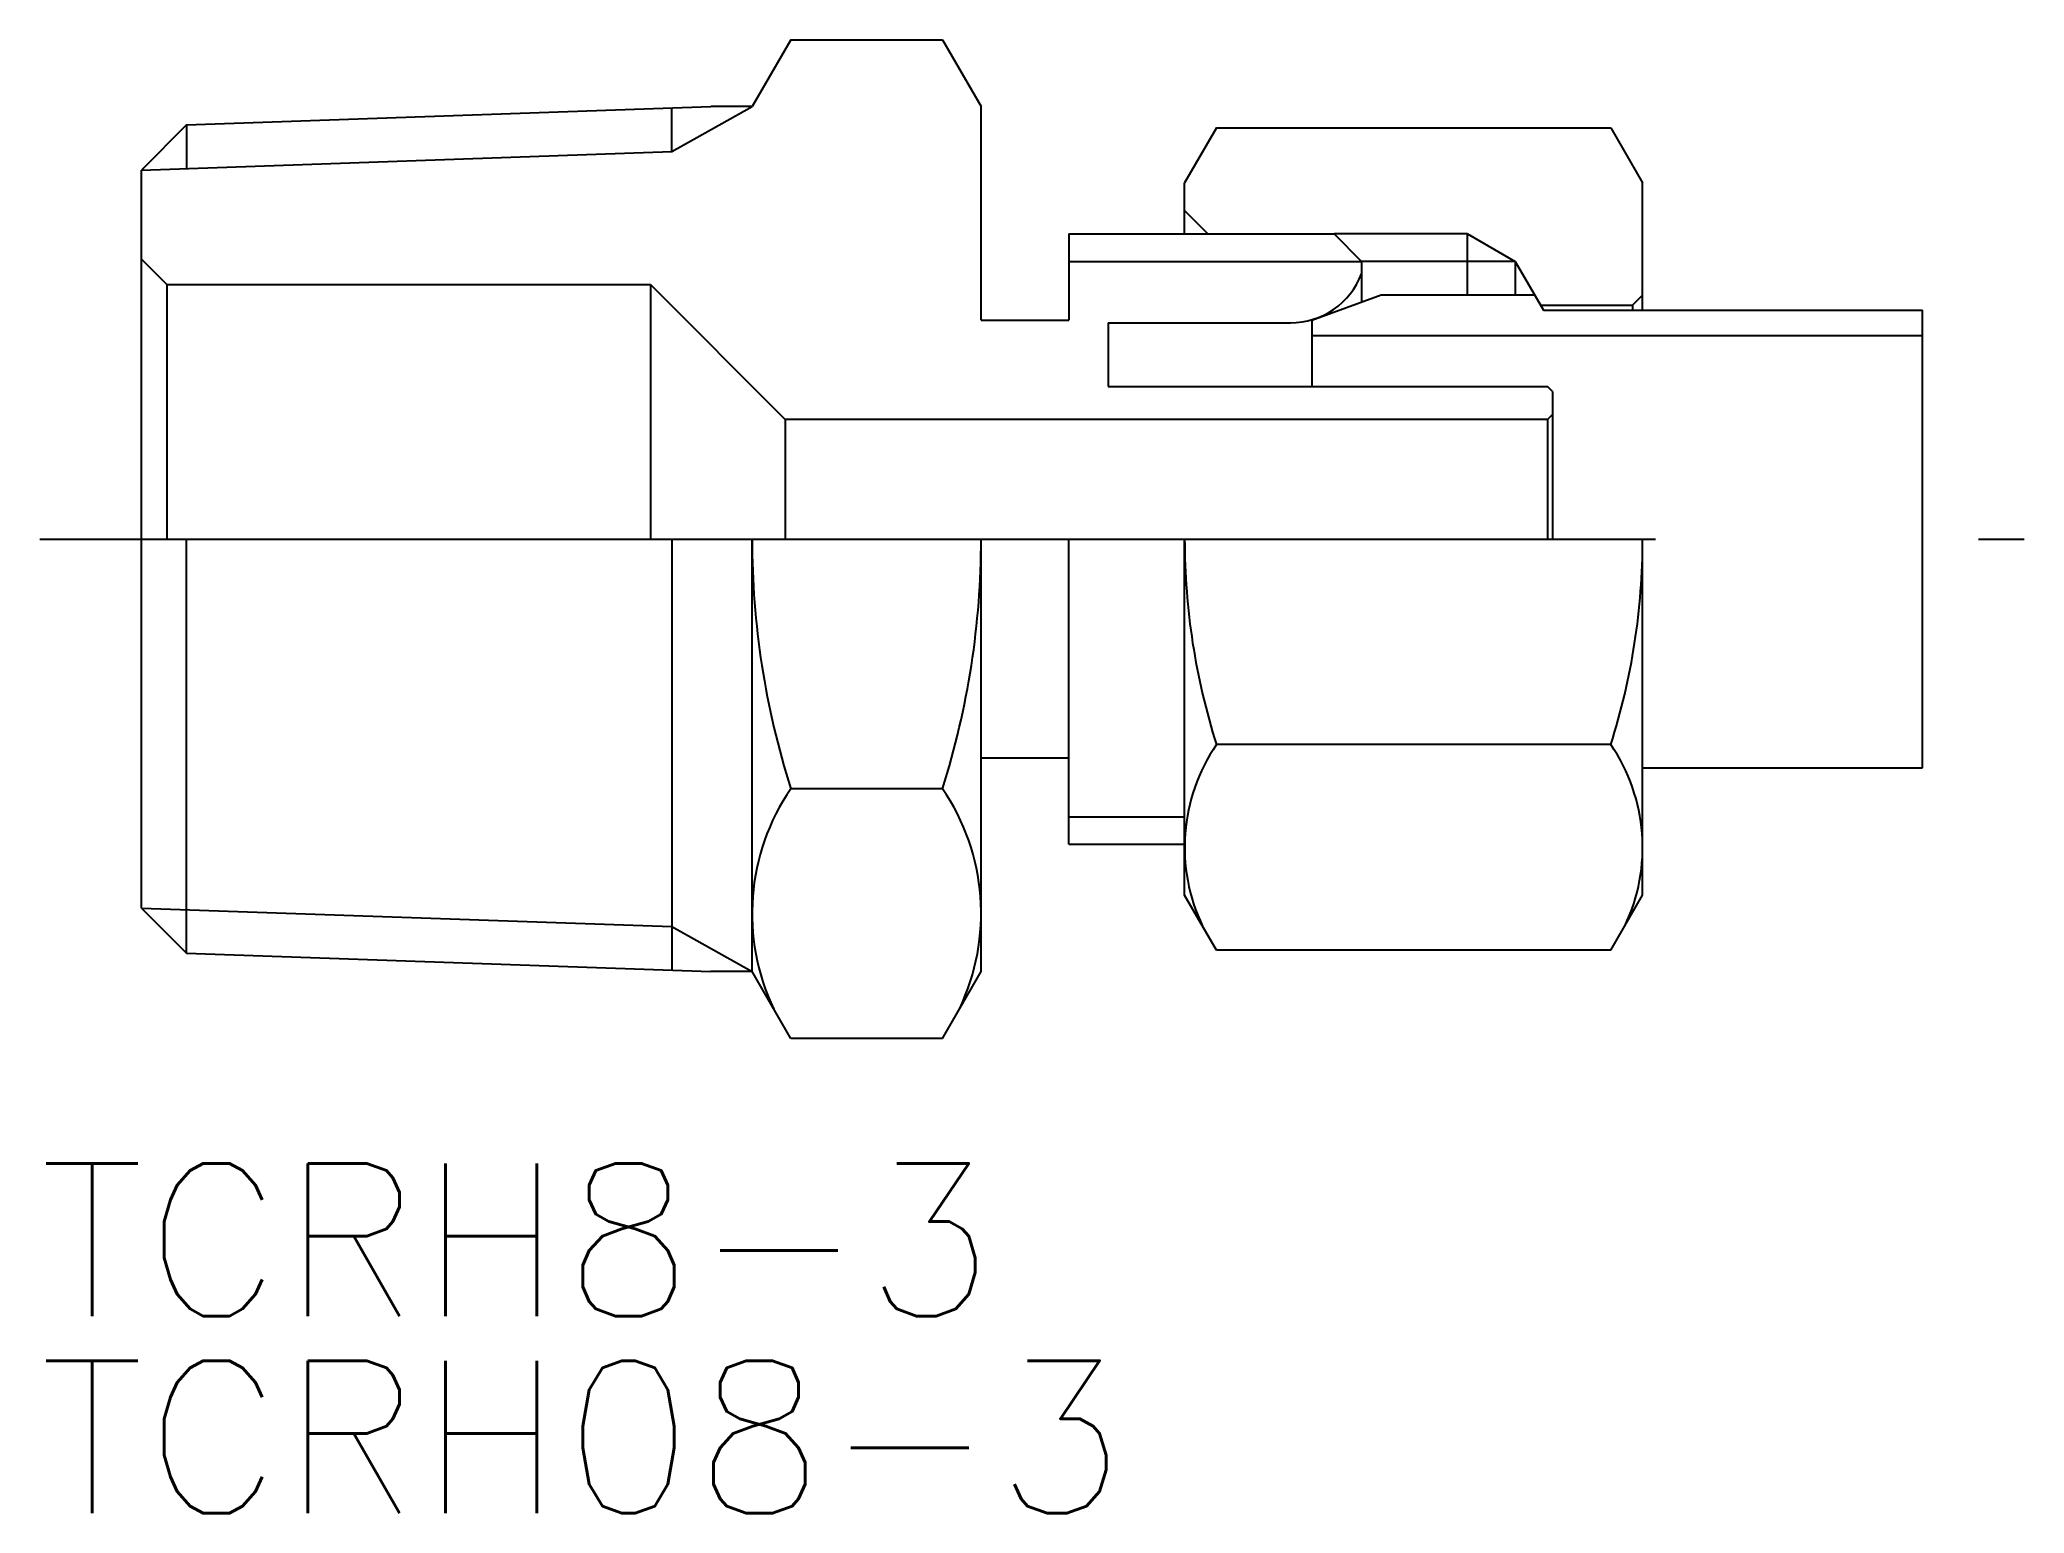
# Model space of a CAD drawing. Extents: x -174 to 37, y -19 to 19.
# Drawn here: x -2 to 37, y -19.15 to 9.81 of the extents above; entities outside this region: 4.
import ezdxf

# ---------------------------------------------------------------- set-up
doc = ezdxf.new("R2010")
doc.units = 0
doc.linetypes.add('CENTER', pattern=[50.8, 31.75, -6.35, 6.35, -6.35])
doc.layers.get('0').update_dxf_attribs({"linetype": 'CONTINUOUS'})
doc.layers.add('CENTER', color=1, linetype='CENTER')
doc.styles.get("Standard").update_dxf_attribs({"font": 'txt.shx', "height": 3, "bigfont": 'bigfont.shx'})

msp = doc.modelspace()

# ---------------------------------------------------------------- linework, layer by layer
at = {"color": 7, "linetype": 'CONTINUOUS'}
for p, q in [((-173.71, 19.46), (-173.71, 19.46)), ((-161.454, 19.032), (-161.454, 19.032)), ((-161.454, 19.032), (-161.454, 19.032)), ((-173.71, 18.604), (-173.71, 18.604)), ((12.759, 9.815), (12, 8.5)), ((12.759, 9.815), (15.741, 9.815)), ((15.741, 9.815), (16.5, 8.5)), ((0.887, 8.14), (11.19, 8.5)), ((10.422, 7.617), (10.422, 8.473)), ((12, 8.5), (11.19, 8.5)), ((16.5, 4.3), (16.5, 8.5)), ((0.887, 8.14), (0, 7.253)), ((0.887, 8.14), (0.887, 7.284)), ((21.125, 8.083), (20.5, 7)), ((21.125, 8.083), (28.875, 8.083)), ((28.875, 8.083), (29.5, 7)), ((0, -7.253), (0, 7.253)), ((20.5, 6), (20.5, 7)), ((29.5, 4.5), (29.5, 7)), ((20.5, 6.459), (20.958, 6)), ((18.227, 6), (23.436, 6)), ((18.227, 6), (18.227, 4.3)), ((23.436, 6), (23.977, 5.458)), ((26.058, 4.8), (26.058, 6)), ((0.5, 5), (0, 5.5)), ((26.996, 5.458), (23.977, 5.458)), ((23.977, 5.458), (23.977, 4.659)), ((26.996, 5.458), (27.55, 4.5)), ((26.996, 5.458), (26.996, 4.8)), ((0.5, 5), (10, 5)), ((0.5, 5), (0.5, 0)), ((10, 5), (10, 0)), ((10, 5), (12.65, 2.35)), ((23, 4.304), (24.364, 4.8)), ((24.364, 4.8), (27.376, 4.8)), ((29.5, 4.794), (29.3, 4.594)), ((16.5, 4.3), (18.227, 4.3)), ((23, 4.304), (23, 3)), ((27.496, 4.594), (29.3, 4.594)), ((27.55, 4.5), (35, 4.5)), ((29.3, 4.594), (29.3, 4.5)), ((35, -4.5), (35, 4.5)), ((19, 4.25), (22.577, 4.25)), ((19, 4.25), (19, 3)), ((23, 4), (35, 4)), ((19, 3), (27.627, 3)), ((27.727, 2.9), (27.627, 3)), ((27.727, 2.9), (27.727, 0)), ((12.65, 2.35), (12.65, 0)), ((27.627, 2.35), (12.65, 2.35)), ((27.727, 2.45), (27.627, 2.35)), ((27.627, 2.35), (27.627, 0)), ((12, -8.5), (12, 0)), ((16.5, -8.5), (16.5, 0)), ((18.227, -6), (18.227, 0)), ((20.5, -7), (20.5, 0)), ((29.5, -7), (29.5, 0)), ((0.887, -8.14), (0.887, 0)), ((10.422, 0), (10.422, -8.473)), ((28.875, -4.041), (21.125, -4.041)), ((16.5, -4.3), (18.227, -4.3)), ((29.5, -4.5), (35, -4.5)), ((15.741, -4.907), (12.759, -4.907)), ((18.227, -6), (20.5, -6)), ((21.125, -8.083), (20.5, -7)), ((28.875, -8.083), (29.5, -7)), ((0, -7.253), (0.887, -8.14)), ((0.887, -8.14), (11.19, -8.5)), ((28.875, -8.083), (21.125, -8.083)), ((12, -8.5), (11.19, -8.5)), ((12.759, -9.815), (12, -8.5)), ((15.741, -9.815), (16.5, -8.5)), ((15.741, -9.815), (12.759, -9.815))]:
    msp.add_line(p, q, dxfattribs=at)
at = {"color": 3, "linetype": 'CONTINUOUS'}
for p, q in [((10.422, 7.617), (12, 8.5)), ((0, 7.253), (10.422, 7.617)), ((26.058, 6), (23.436, 6)), ((26.058, 6), (26.996, 5.458)), ((18.227, 5.458), (23.977, 5.458)), ((18.227, -5.458), (20.5, -5.458)), ((0, -7.253), (10.422, -7.617)), ((10.422, -7.617), (12, -8.5))]:
    msp.add_line(p, q, dxfattribs=at)
at = {"color": 7, "linetype": 'CONTINUOUS'}
for centre, radius, start, end in [((22.577, 5.75), 1.5, 270, 338.9605), ((28.241, 0), 16.241, 180, 197.588), ((33.875, 0), 13.375, 180, 197.588), ((16.125, 0), 13.375, 342.412, 0), ((0.259, 0), 16.241, 342.412, 0), ((24.078, -6.062), 3.578, 145.6158, 205.6158), ((25.922, -6.062), 3.578, 334.3842, 34.3842), ((16.345, -7.361), 4.345, 145.6158, 205.6158), ((12.155, -7.361), 4.345, 334.3842, 34.3842)]:
    msp.add_arc(centre, radius, start, end, dxfattribs=at)
at = {"layer": 'CENTER', "color": 1, "linetype": 'CENTER'}
msp.add_line((-2, 0), (37, 0), dxfattribs=at)

# ---------------------------------------------------------------- texts
at = {"color": 7, "linetype": 'CONTINUOUS'}
for s, p in [('TCRH8-3', (-2, -15.272)), ('TCRH08-3', (-2, -19.15))]:
    msp.add_text(s, height=3, dxfattribs=at).set_placement(p)

doc.saveas('drawing.dxf')
